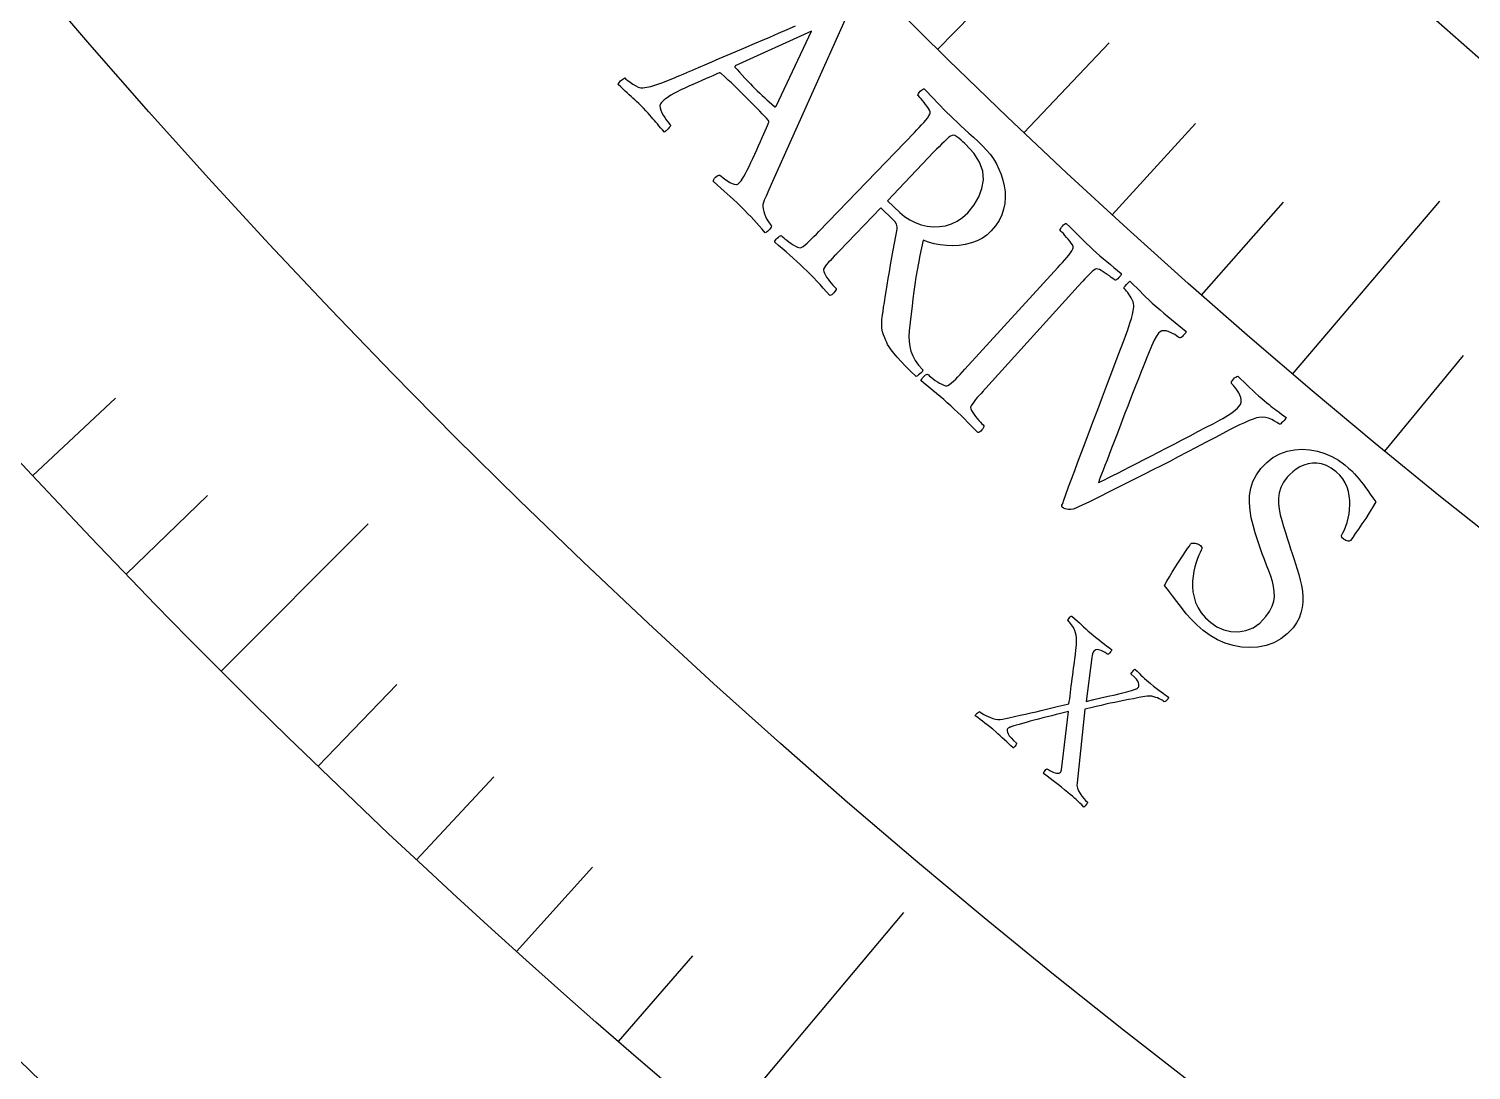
# Model space of a CAD drawing. Header units: millimetres. Extents: x -76 to 76, y -76 to 86.
# Drawn here: x -50.34 to -37.58, y -52.16 to -42.96 of the extents above; entities that cross this region are included whole.
import ezdxf

# ---------------------------------------------------------------- set-up
doc = ezdxf.new("R2010")
doc.units = ezdxf.units.MM
for name, color, linetype in [('CUT_OUTER', 1, 'Continuous'), ('ENGRAVE', 7, 'Continuous'), ('ENGRAVE_FINE', 8, 'Continuous'), ('TEXT', 5, 'Continuous')]:
    doc.layers.add(name, color=color, linetype=linetype)

msp = doc.modelspace()

# ---------------------------------------------------------------- linework, layer by layer
at = {"layer": 'CUT_OUTER'}
msp.add_arc((0.0001, -0.0001), 75.9999, 179.913117, 0.0001, dxfattribs=at)
at = {"layer": 'ENGRAVE'}
for points in [[(-39.1628, -46.0092), (-37.8623, -44.4814)], [(-48.6348, -48.6348), (-47.3343, -47.3343)], [(-44.2109, -52.6885), (-42.5988, -50.7673)]]:
    msp.add_lwpolyline(points, dxfattribs=at)
for radius in [74.48, 74.48, 72.485, 68.78, 68.78, 65.854, 60.42, 60.42, 57.228, 51.3, 51.3]:
    msp.add_circle((0, 0), radius, dxfattribs=at)
at = {"layer": 'ENGRAVE_FINE'}
for points in [[(-42.303, -43.1397), (-41.5367, -42.3583)], [(-41.5375, -43.8773), (-40.7851, -43.0825)], [(-40.7588, -44.6015), (-40.0206, -43.7936)], [(-39.9672, -45.3122), (-39.2433, -44.4915)], [(-38.346, -46.6922), (-37.6514, -45.8465)], [(-50.3025, -46.9078), (-49.5688, -46.2237)], [(-49.4762, -47.7786), (-48.7545, -47.0817)], [(-47.7786, -49.4762), (-47.0817, -48.7545)], [(-46.9078, -50.3025), (-46.2237, -49.5688)], [(-46.0228, -51.1135), (-45.3515, -50.368)], [(-45.1237, -51.9089), (-44.4656, -51.1518)]]:
    msp.add_lwpolyline(points, dxfattribs=at)
at = {"layer": 'TEXT'}
msp.add_lwpolyline([(-43.0938, -42.8233), (-43.7617, -44.3079), (-43.794, -44.3815), (-43.8179, -44.4368), (-43.8335, -44.4738), (-43.8407, -44.4923), (-43.8451, -44.5097), (-43.8462, -44.5288), (-43.8441, -44.5495), (-43.8387, -44.5719), (-43.8312, -44.5946), (-43.8224, -44.6161), (-43.8125, -44.6364), (-43.8015, -44.6556), (-43.7908, -44.6723), (-43.7819, -44.6855), (-43.7749, -44.695), (-43.7698, -44.7009), (-43.772, -44.7103), (-43.777, -44.7199), (-43.7847, -44.7296), (-43.7951, -44.7394), (-43.8058, -44.7482), (-43.8143, -44.7548), (-43.8206, -44.7592), (-43.8248, -44.7614), (-43.8525, -44.7303), (-43.8788, -44.7008), (-43.9036, -44.673), (-43.9269, -44.6469), (-43.9508, -44.6206), (-43.9775, -44.5924), (-44.0069, -44.5622), (-44.039, -44.5301), (-44.0733, -44.4966), (-44.1049, -44.4664), (-44.1339, -44.4396), (-44.1602, -44.4161), (-44.1868, -44.3929), (-44.2165, -44.3668), (-44.2493, -44.3378), (-44.2852, -44.306), (-44.2838, -44.2975), (-44.2798, -44.2886), (-44.273, -44.2794), (-44.2636, -44.2698), (-44.2531, -44.2612), (-44.2432, -44.2551), (-44.2339, -44.2515), (-44.2253, -44.2503), (-44.2142, -44.2605), (-44.1996, -44.2724), (-44.1815, -44.2859), (-44.1599, -44.3012), (-44.1377, -44.3154), (-44.1181, -44.3258), (-44.1009, -44.3325), (-44.0862, -44.3354), (-44.0776, -44.3342), (-44.0686, -44.3303), (-44.0591, -44.3238), (-44.049, -44.3148), (-44.039, -44.303), (-44.0275, -44.2863), (-44.0144, -44.2647), (-43.9998, -44.2382), (-43.9842, -44.2081), (-43.9681, -44.1757), (-43.9514, -44.1409), (-43.9343, -44.1039), (-43.917, -44.0658), (-43.9001, -44.0282), (-43.8836, -43.991), (-43.8675, -43.9541), (-43.8522, -43.9191), (-43.8384, -43.8873), (-43.8259, -43.8588), (-43.8149, -43.8335), (-43.8059, -43.8127), (-43.7994, -43.7979), (-43.7956, -43.789), (-43.7943, -43.786), (-43.7943, -43.7855), (-43.7943, -43.784), (-43.7943, -43.7814), (-43.7943, -43.7778), (-43.7945, -43.7739), (-43.7953, -43.7706), (-43.7966, -43.7678), (-43.7984, -43.7654), (-43.8138, -43.7482), (-43.8312, -43.7294), (-43.8507, -43.7091), (-43.8723, -43.6872), (-43.8945, -43.6649), (-43.9159, -43.6433), (-43.9365, -43.6226), (-43.9564, -43.6026), (-43.9615, -43.5974), (-43.9666, -43.5922), (-43.9717, -43.5871), (-43.9769, -43.5819), (-43.9819, -43.5769), (-43.9866, -43.5721), (-43.9911, -43.5676), (-43.9953, -43.5633), (-44.0249, -43.5335), (-44.0523, -43.5062), (-44.0775, -43.4813), (-44.1006, -43.4588), (-44.1243, -43.4362), (-44.1514, -43.4108), (-44.1819, -43.3827), (-44.2159, -43.3519), (-44.2173, -43.3509), (-44.2192, -43.35), (-44.2219, -43.3493), (-44.2252, -43.3487), (-44.2283, -43.3482), (-44.2306, -43.3479), (-44.2319, -43.3477), (-44.2324, -43.3476), (-44.2359, -43.3492), (-44.2466, -43.3539), (-44.2644, -43.3618), (-44.2893, -43.3728), (-44.3192, -43.386), (-44.3517, -43.4003), (-44.387, -43.4157), (-44.4251, -43.4322), (-44.4637, -43.4492), (-44.5008, -43.4659), (-44.5363, -43.4823), (-44.5703, -43.4985), (-44.6038, -43.5144), (-44.6334, -43.53), (-44.6594, -43.5451), (-44.6816, -43.56), (-44.7006, -43.5741), (-44.7173, -43.5871), (-44.7314, -43.599), (-44.7431, -43.6097), (-44.752, -43.6224), (-44.7558, -43.638), (-44.7544, -43.6565), (-44.7479, -43.678), (-44.738, -43.7004), (-44.7267, -43.722), (-44.714, -43.7427), (-44.6999, -43.7625), (-44.6863, -43.78), (-44.6755, -43.7937), (-44.6673, -43.8036), (-44.6618, -43.8097), (-44.6631, -43.8148), (-44.6668, -43.8218), (-44.673, -43.8307), (-44.6817, -43.8415), (-44.6913, -43.8522), (-44.7002, -43.8607), (-44.7084, -43.867), (-44.716, -43.8711), (-44.7339, -43.8508), (-44.7503, -43.832), (-44.7652, -43.8146), (-44.7788, -43.7987), (-44.7917, -43.7834), (-44.8045, -43.7682), (-44.8173, -43.753), (-44.8302, -43.7377), (-44.8442, -43.7215), (-44.8607, -43.7033), (-44.8796, -43.6831), (-44.901, -43.6609), (-44.9228, -43.6387), (-44.943, -43.6186), (-44.9617, -43.6007), (-44.9789, -43.5848), (-44.9953, -43.5699), (-45.0117, -43.5551), (-45.0281, -43.5402), (-45.0445, -43.5254), (-45.0619, -43.5095), (-45.0813, -43.4914), (-45.1028, -43.4712), (-45.1263, -43.4489), (-45.1249, -43.444), (-45.1207, -43.4374), (-45.1138, -43.4292), (-45.1041, -43.4194), (-45.0936, -43.4097), (-45.0839, -43.402), (-45.0752, -43.3962), (-45.0675, -43.3923), (-45.0561, -43.4029), (-45.0404, -43.4157), (-45.0203, -43.4306), (-44.9958, -43.4477), (-44.9703, -43.4632), (-44.947, -43.4736), (-44.9259, -43.4786), (-44.9072, -43.4785), (-44.8719, -43.4739), (-44.8367, -43.4669), (-44.8014, -43.4576), (-44.7661, -43.4459), (-44.7305, -43.4327), (-44.6944, -43.4187), (-44.6578, -43.4039), (-44.6207, -43.3883), (-44.6207, -43.3883), (-44.6163, -43.3865), (-44.603, -43.3809), (-44.581, -43.3715), (-44.5501, -43.3584), (-44.5117, -43.342), (-44.4671, -43.3229), (-44.4163, -43.301), (-44.3592, -43.2763), (-44.2973, -43.2495), (-44.2318, -43.2215), (-44.1627, -43.1921), (-44.09, -43.1614), (-44.0151, -43.1298), (-43.9394, -43.0974), (-43.8627, -43.0643), (-43.7852, -43.0306), (-43.7081, -42.9968), (-43.6325, -42.9637), (-43.5586, -42.9314)], dxfattribs=at)
for points in [[(-43.4147, -42.9804), (-44.0895, -43.2849), (-44.0897, -43.2852), (-44.0903, -43.2862), (-44.0913, -43.2878), (-44.0927, -43.29), (-44.0939, -43.2924), (-44.0945, -43.2944), (-44.0945, -43.296), (-44.0938, -43.2972), (-44.0745, -43.3188), (-44.0531, -43.3422), (-44.0297, -43.3674), (-44.0043, -43.3944), (-43.979, -43.4209), (-43.9563, -43.4445), (-43.9362, -43.4653), (-43.9186, -43.4833), (-43.8955, -43.5063), (-43.8733, -43.5279), (-43.852, -43.548), (-43.8316, -43.5667), (-43.8112, -43.5852), (-43.7899, -43.6046), (-43.7676, -43.6248), (-43.7445, -43.646), (-43.7423, -43.6475), (-43.7399, -43.648), (-43.7372, -43.6475), (-43.7342, -43.6459), (-43.7315, -43.6441), (-43.7296, -43.6428), (-43.7284, -43.6421), (-43.728, -43.6418)], [(-41.9006, -43.9956), (-41.8676, -44.0298), (-41.8368, -44.0673), (-41.8082, -44.1082), (-41.7818, -44.1526), (-41.7585, -44.1992), (-41.7391, -44.2472), (-41.7235, -44.2964), (-41.7118, -44.347), (-41.7048, -44.3982), (-41.7035, -44.4494), (-41.7076, -44.5006), (-41.7174, -44.5518), (-41.7336, -44.6021), (-41.7572, -44.6509), (-41.788, -44.6981), (-41.8262, -44.7437), (-41.8633, -44.7783), (-41.9052, -44.8076), (-41.9516, -44.8316), (-42.0027, -44.8501), (-42.0567, -44.8636), (-42.1115, -44.8721), (-42.1673, -44.8758), (-42.2239, -44.8746), (-42.2797, -44.8687), (-42.3326, -44.8584), (-42.3826, -44.8437), (-42.4298, -44.8247), (-42.4449, -44.895), (-42.4587, -44.963), (-42.4712, -45.0286), (-42.4825, -45.092), (-42.4927, -45.1543), (-42.5022, -45.2171), (-42.511, -45.2803), (-42.5191, -45.3438), (-42.5269, -45.4093), (-42.535, -45.4783), (-42.5432, -45.5509), (-42.5516, -45.627), (-42.5547, -45.6764), (-42.5533, -45.723), (-42.5476, -45.7668), (-42.5373, -45.8077), (-42.5214, -45.8476), (-42.4985, -45.8884), (-42.4687, -45.9302), (-42.4319, -45.9728), (-42.4332, -45.9813), (-42.4379, -45.9901), (-42.4459, -45.9993), (-42.4573, -46.0089), (-42.4691, -46.0177), (-42.4784, -46.0242), (-42.4852, -46.0286), (-42.4895, -46.0308), (-42.5398, -45.9835), (-42.5847, -45.9393), (-42.6243, -45.8982), (-42.6585, -45.8603), (-42.6875, -45.826), (-42.7113, -45.7956), (-42.7301, -45.7693), (-42.7438, -45.7469), (-42.7511, -45.731), (-42.7594, -45.7118), (-42.7687, -45.6895), (-42.779, -45.664), (-42.788, -45.6352), (-42.7934, -45.603), (-42.7951, -45.5675), (-42.7931, -45.5287), (-42.791, -45.511), (-42.7878, -45.4867), (-42.7835, -45.4559), (-42.7782, -45.4186), (-42.7718, -45.3761), (-42.7644, -45.3293), (-42.7562, -45.2785), (-42.7469, -45.2235), (-42.7371, -45.1654), (-42.7268, -45.1055), (-42.7161, -45.0436), (-42.7051, -44.9798), (-42.6937, -44.9155), (-42.6822, -44.8521), (-42.6704, -44.7897), (-42.6584, -44.7282), (-42.6581, -44.7073), (-42.6645, -44.6861), (-42.6775, -44.6646), (-42.6972, -44.6427), (-42.8041, -44.5403), (-43.172, -44.9231), (-43.175, -44.9263), (-43.1781, -44.9294), (-43.1811, -44.9326), (-43.1841, -44.9357), (-43.1872, -44.9389), (-43.1902, -44.9421), (-43.1932, -44.9452), (-43.1963, -44.9484), (-43.215, -44.9679), (-43.2326, -44.9867), (-43.2493, -45.0047), (-43.265, -45.022), (-43.2791, -45.0384), (-43.2911, -45.054), (-43.3011, -45.0687), (-43.3091, -45.0827), (-43.3103, -45.0914), (-43.3081, -45.1029), (-43.3024, -45.1172), (-43.2934, -45.1342), (-43.282, -45.1526), (-43.2694, -45.1708), (-43.2557, -45.1889), (-43.2408, -45.2068), (-43.2264, -45.2231), (-43.2144, -45.2366), (-43.2046, -45.2471), (-43.1971, -45.2546), (-43.199, -45.2624), (-43.2031, -45.2711), (-43.2094, -45.2807), (-43.2178, -45.2913), (-43.2272, -45.301), (-43.2363, -45.3079), (-43.245, -45.3122), (-43.2535, -45.3137), (-43.2831, -45.2815), (-43.3122, -45.25), (-43.3407, -45.2193), (-43.3687, -45.1893), (-43.3967, -45.1597), (-43.4255, -45.1301), (-43.4551, -45.1005), (-43.4854, -45.0709), (-43.5154, -45.0423), (-43.546, -45.0139), (-43.5772, -44.9856), (-43.609, -44.9574), (-43.6414, -44.9292), (-43.6741, -44.9008), (-43.7072, -44.8723), (-43.7406, -44.8436), (-43.7394, -44.8352), (-43.7355, -44.8263), (-43.7288, -44.8169), (-43.7195, -44.8072), (-43.7092, -44.7984), (-43.6998, -44.7918), (-43.6912, -44.7874), (-43.6836, -44.7852), (-43.6758, -44.7924), (-43.6649, -44.8018), (-43.6511, -44.8134), (-43.6342, -44.8272), (-43.6157, -44.8415), (-43.597, -44.8547), (-43.578, -44.867), (-43.5588, -44.8781), (-43.5411, -44.8869), (-43.5267, -44.892), (-43.5156, -44.8934), (-43.5078, -44.891), (-43.491, -44.8811), (-43.4733, -44.8686), (-43.4547, -44.8533), (-43.4354, -44.8352), (-43.4152, -44.8154), (-43.3945, -44.7946), (-43.3731, -44.7729), (-43.3511, -44.7503), (-42.5067, -43.8746), (-42.4847, -43.8518), (-42.4635, -43.8295), (-42.4431, -43.8078), (-42.4235, -43.7866), (-42.4056, -43.7662), (-42.3905, -43.7469), (-42.3782, -43.7287), (-42.3688, -43.7116), (-42.3658, -43.7031), (-42.3671, -43.6919), (-42.3726, -43.6782), (-42.3823, -43.6619), (-42.3944, -43.6444), (-42.4072, -43.6271), (-42.4206, -43.6098), (-42.4346, -43.5927), (-42.4479, -43.5771), (-42.4592, -43.5642), (-42.4684, -43.5541), (-42.4756, -43.5467), (-42.4735, -43.5391), (-42.4692, -43.5305), (-42.4628, -43.521), (-42.4542, -43.5105), (-42.4447, -43.5009), (-42.4356, -43.494), (-42.4269, -43.4898), (-42.4186, -43.4882), (-42.3892, -43.5191), (-42.3603, -43.5496), (-42.3319, -43.5799), (-42.3039, -43.6099), (-42.2761, -43.6395), (-42.248, -43.6686), (-42.2197, -43.6972), (-42.1911, -43.7252), (-42.1606, -43.7544), (-42.1286, -43.7844), (-42.0953, -43.8152), (-42.0605, -43.8468), (-42.0238, -43.8801), (-41.985, -43.9161), (-41.9439, -43.9545), (-41.9006, -43.9956)], [(-42.0351, -44.5835), (-41.9784, -44.5144), (-41.9365, -44.4429), (-41.9093, -44.369), (-41.8968, -44.2928), (-41.9027, -44.2151), (-41.9309, -44.1369), (-41.9813, -44.058), (-42.0539, -43.9783), (-42.0645, -43.9684), (-42.0779, -43.9564), (-42.0939, -43.9423), (-42.1127, -43.9261), (-42.1316, -43.9115), (-42.1479, -43.9024), (-42.1618, -43.8986), (-42.1732, -43.9003), (-42.1876, -43.9079), (-42.2042, -43.9196), (-42.223, -43.9355), (-42.2442, -43.9556), (-42.2664, -43.9778), (-42.2886, -44.0003), (-42.3109, -44.0231), (-42.3331, -44.0461), (-42.7435, -44.4772), (-42.6347, -44.5815), (-42.5931, -44.6168), (-42.548, -44.6465), (-42.4994, -44.6708), (-42.4474, -44.6894), (-42.3935, -44.7019), (-42.3393, -44.7075), (-42.285, -44.7062), (-42.2304, -44.698), (-42.1772, -44.6822), (-42.1269, -44.6578), (-42.0796, -44.6249), (-42.0351, -44.5835)], [(-40.927, -44.9106), (-40.8964, -44.938), (-40.8658, -44.9648), (-40.8353, -44.9907), (-40.8047, -45.0158), (-40.7739, -45.0409), (-40.7425, -45.0667), (-40.7106, -45.0932), (-40.6781, -45.1205), (-40.6791, -45.1289), (-40.6827, -45.1379), (-40.689, -45.1474), (-40.698, -45.1575), (-40.7079, -45.1667), (-40.717, -45.1738), (-40.7253, -45.1786), (-40.7328, -45.1811), (-40.7406, -45.1744), (-40.7515, -45.1657), (-40.7654, -45.155), (-40.7824, -45.1423), (-40.8007, -45.129), (-40.8189, -45.1166), (-40.8369, -45.1051), (-40.8548, -45.0945), (-40.8713, -45.0861), (-40.8854, -45.0814), (-40.8971, -45.0805), (-40.9063, -45.0832), (-40.9197, -45.0922), (-40.9339, -45.1035), (-40.9489, -45.1169), (-40.9647, -45.1326), (-40.9812, -45.1499), (-40.9983, -45.1681), (-41.0161, -45.1872), (-41.0344, -45.2073), (-41.0373, -45.2105), (-41.0403, -45.2137), (-41.0432, -45.217), (-41.0462, -45.2202), (-41.0491, -45.2235), (-41.052, -45.2267), (-41.055, -45.2299), (-41.0579, -45.2332), (-41.8756, -46.134), (-41.8785, -46.1372), (-41.8815, -46.1405), (-41.8844, -46.1437), (-41.8873, -46.147), (-41.8903, -46.1502), (-41.8932, -46.1534), (-41.8962, -46.1567), (-41.8991, -46.1599), (-41.9172, -46.18), (-41.9344, -46.1993), (-41.9505, -46.2178), (-41.9657, -46.2354), (-41.9793, -46.2522), (-41.9909, -46.2682), (-42.0005, -46.2832), (-42.0081, -46.2974), (-42.009, -46.3061), (-42.0065, -46.3176), (-42.0004, -46.3317), (-41.9909, -46.3484), (-41.979, -46.3665), (-41.9659, -46.3843), (-41.9517, -46.402), (-41.9363, -46.4195), (-41.9215, -46.4354), (-41.909, -46.4485), (-41.8989, -46.4587), (-41.8912, -46.4661), (-41.8929, -46.4739), (-41.8967, -46.4827), (-41.9027, -46.4925), (-41.9109, -46.5033), (-41.92, -46.5133), (-41.9289, -46.5205), (-41.9375, -46.525), (-41.9459, -46.5267), (-41.9764, -46.4954), (-42.0064, -46.4647), (-42.0358, -46.4348), (-42.0646, -46.4057), (-42.0935, -46.3769), (-42.1231, -46.3481), (-42.1535, -46.3194), (-42.1847, -46.2906), (-42.2154, -46.2629), (-42.2468, -46.2354), (-42.2788, -46.208), (-42.3114, -46.1807), (-42.3446, -46.1534), (-42.3781, -46.126), (-42.412, -46.0984), (-42.4462, -46.0707), (-42.4452, -46.0622), (-42.4416, -46.0532), (-42.4352, -46.0437), (-42.4261, -46.0337), (-42.4161, -46.0246), (-42.4069, -46.0177), (-42.3985, -46.0131), (-42.3909, -46.0107), (-42.3828, -46.0177), (-42.3717, -46.0268), (-42.3576, -46.038), (-42.3403, -46.0512), (-42.3214, -46.065), (-42.3023, -46.0777), (-42.283, -46.0894), (-42.2634, -46.1), (-42.2455, -46.1083), (-42.231, -46.113), (-42.2198, -46.114), (-42.2121, -46.1114), (-42.1956, -46.1011), (-42.1783, -46.088), (-42.1602, -46.0722), (-42.1413, -46.0536), (-42.1218, -46.0332), (-42.1016, -46.0119), (-42.0809, -45.9896), (-42.0595, -45.9664), (-41.2382, -45.0688), (-41.217, -45.0454), (-41.1964, -45.0226), (-41.1766, -45.0003), (-41.1576, -44.9786), (-41.1403, -44.9577), (-41.1258, -44.938), (-41.114, -44.9194), (-41.105, -44.9021), (-41.1023, -44.8934), (-41.1039, -44.8823), (-41.1098, -44.8688), (-41.12, -44.8528), (-41.1327, -44.8355), (-41.1461, -44.8184), (-41.1603, -44.8012), (-41.1753, -44.7841), (-41.1895, -44.7684), (-41.2015, -44.7556), (-41.2112, -44.7455), (-41.2186, -44.7383), (-41.2168, -44.7306), (-41.2127, -44.7219), (-41.2066, -44.7122), (-41.1983, -44.7015), (-41.1891, -44.6916), (-41.1802, -44.6845), (-41.1716, -44.68), (-41.1633, -44.6782), (-41.133, -44.7083), (-41.103, -44.7382), (-41.0734, -44.7679), (-41.0442, -44.7976), (-41.0151, -44.8268), (-40.9859, -44.8554), (-40.9565, -44.8833), (-40.927, -44.9106)], [(-40.3689, -45.4129), (-40.3349, -45.4428), (-40.301, -45.4717), (-40.2672, -45.4998), (-40.2336, -45.527), (-40.2002, -45.5536), (-40.1672, -45.5802), (-40.1346, -45.6066), (-40.1024, -45.6329), (-40.1053, -45.6399), (-40.1108, -45.6483), (-40.1187, -45.6583), (-40.129, -45.6697), (-40.1397, -45.6801), (-40.1485, -45.687), (-40.1555, -45.6905), (-40.1606, -45.6905), (-40.1666, -45.6858), (-40.176, -45.6793), (-40.1889, -45.6711), (-40.2051, -45.661), (-40.2234, -45.6508), (-40.2422, -45.642), (-40.2616, -45.6346), (-40.2815, -45.6287), (-40.3009, -45.6261), (-40.3186, -45.6285), (-40.3346, -45.6362), (-40.349, -45.6489), (-40.3661, -45.6732), (-40.3866, -45.711), (-40.4105, -45.7624), (-40.4377, -45.8274), (-40.4514, -45.8617), (-40.467, -45.9013), (-40.4846, -45.9461), (-40.5042, -45.9963), (-40.5254, -46.0504), (-40.5476, -46.1072), (-40.5709, -46.1667), (-40.5954, -46.2289), (-40.6203, -46.2924), (-40.645, -46.3561), (-40.6695, -46.42), (-40.6938, -46.484), (-40.7177, -46.5467), (-40.7406, -46.6069), (-40.7626, -46.6644), (-40.7837, -46.7193), (-40.8034, -46.7705), (-40.8213, -46.8167), (-40.8372, -46.8581), (-40.8513, -46.8945), (-40.8629, -46.9247), (-40.8714, -46.9471), (-40.8769, -46.9618), (-40.8792, -46.9689), (-40.8692, -46.9644), (-40.8514, -46.9558), (-40.8257, -46.9433), (-40.7921, -46.9267), (-40.7522, -46.9067), (-40.7072, -46.884), (-40.6573, -46.8586), (-40.6025, -46.8306), (-40.5437, -46.8003), (-40.4819, -46.7686), (-40.4172, -46.7352), (-40.3495, -46.7003), (-40.2801, -46.6645), (-40.2103, -46.6283), (-40.14, -46.5917), (-40.0693, -46.5548), (-39.9994, -46.5182), (-39.9317, -46.4827), (-39.8661, -46.4481), (-39.8027, -46.4146), (-39.7789, -46.4018), (-39.7553, -46.388), (-39.7317, -46.3731), (-39.7082, -46.3573), (-39.6861, -46.3411), (-39.6668, -46.3255), (-39.6503, -46.3103), (-39.6366, -46.2957), (-39.6242, -46.2775), (-39.6173, -46.2584), (-39.6161, -46.2383), (-39.6204, -46.2174), (-39.6283, -46.1964), (-39.6379, -46.1764), (-39.6493, -46.1572), (-39.6624, -46.139), (-39.6754, -46.1228), (-39.6865, -46.1096), (-39.6958, -46.0994), (-39.7033, -46.0923), (-39.704, -46.0855), (-39.7014, -46.077), (-39.6955, -46.0669), (-39.6862, -46.055), (-39.6756, -46.0438), (-39.6657, -46.0356), (-39.6565, -46.0304), (-39.648, -46.0282), (-39.6203, -46.0542), (-39.5934, -46.0795), (-39.5674, -46.1044), (-39.5424, -46.1286), (-39.5172, -46.1527), (-39.4908, -46.177), (-39.4633, -46.2017), (-39.4346, -46.2266), (-39.4108, -46.2467), (-39.3895, -46.2645), (-39.3707, -46.2799), (-39.3543, -46.293), (-39.3391, -46.3048), (-39.324, -46.3163), (-39.3089, -46.3276), (-39.2938, -46.3386), (-39.2779, -46.3502), (-39.2603, -46.3632), (-39.2411, -46.3775), (-39.2203, -46.3932), (-39.2232, -46.4003), (-39.2289, -46.4089), (-39.2372, -46.419), (-39.2483, -46.4307), (-39.2594, -46.4413), (-39.2679, -46.4484), (-39.2739, -46.4519), (-39.2774, -46.4519), (-39.2867, -46.4453), (-39.3013, -46.4364), (-39.3214, -46.4254), (-39.3468, -46.4122), (-39.375, -46.4003), (-39.4032, -46.3931), (-39.4315, -46.3906), (-39.4598, -46.3928), (-39.4822, -46.3978), (-39.511, -46.4072), (-39.5462, -46.421), (-39.5877, -46.4392), (-39.6316, -46.4596), (-39.674, -46.4801), (-39.7148, -46.5007), (-39.7542, -46.5214), (-39.8453, -46.5695), (-39.9326, -46.6154), (-40.0162, -46.6593), (-40.096, -46.7011), (-40.1733, -46.7414), (-40.2494, -46.7808), (-40.3244, -46.8192), (-40.3982, -46.8568), (-40.4721, -46.8941), (-40.5474, -46.9322), (-40.6242, -46.971), (-40.7023, -47.0104), (-40.7835, -47.0511), (-40.8692, -47.0935), (-40.9596, -47.1377), (-41.0545, -47.1837), (-41.0804, -47.1951), (-41.1037, -47.2028), (-41.1247, -47.2068), (-41.1431, -47.2071), (-41.1596, -47.2046), (-41.1746, -47.2001), (-41.188, -47.1935), (-41.1998, -47.1848), (-41.2022, -47.1811), (-41.2028, -47.1759), (-41.2015, -47.1691), (-41.1984, -47.1608), (-41.1948, -47.1522), (-41.1921, -47.1446), (-41.1901, -47.1379), (-41.189, -47.1322), (-41.1427, -47.0069), (-41.0978, -46.8859), (-41.0542, -46.7693), (-41.0121, -46.6569), (-40.9704, -46.5463), (-40.9282, -46.4349), (-40.8856, -46.3226), (-40.8425, -46.2094), (-40.7982, -46.0928), (-40.7519, -45.9702), (-40.7036, -45.8414), (-40.6532, -45.7067), (-40.6375, -45.6654), (-40.6232, -45.626), (-40.6101, -45.5883), (-40.5984, -45.5523), (-40.5881, -45.5175), (-40.5795, -45.4832), (-40.5724, -45.4494), (-40.567, -45.4161), (-40.566, -45.4021), (-40.5679, -45.387), (-40.5726, -45.3708), (-40.5802, -45.3535), (-40.5894, -45.3361), (-40.5993, -45.3197), (-40.6098, -45.3042), (-40.6208, -45.2896), (-40.6316, -45.2766), (-40.641, -45.2656), (-40.6493, -45.2567), (-40.6563, -45.25), (-40.6556, -45.2473), (-40.6513, -45.2412), (-40.6435, -45.2317), (-40.6321, -45.2188), (-40.6203, -45.2059), (-40.6113, -45.1967), (-40.6051, -45.1912), (-40.6017, -45.1892), (-40.5681, -45.2214), (-40.5377, -45.251), (-40.5105, -45.2779), (-40.4864, -45.3023), (-40.4622, -45.3265), (-40.4346, -45.353), (-40.4035, -45.3818), (-40.3689, -45.4129)], [(-38.7004, -46.8126), (-38.6682, -46.8401), (-38.6396, -46.8661), (-38.6147, -46.8908), (-38.5935, -46.914), (-38.5743, -46.937), (-38.5554, -46.9609), (-38.5368, -46.9857), (-38.5184, -47.0115), (-38.499, -47.0392), (-38.4771, -47.0698), (-38.4528, -47.1034), (-38.426, -47.1398), (-38.455, -47.1883), (-38.4852, -47.2369), (-38.5167, -47.2857), (-38.5495, -47.3346), (-38.5809, -47.3804), (-38.6083, -47.4198), (-38.6316, -47.4529), (-38.6509, -47.4796), (-38.6554, -47.4848), (-38.6618, -47.4872), (-38.6701, -47.4869), (-38.6804, -47.4838), (-38.6909, -47.4794), (-38.7, -47.4749), (-38.7077, -47.4704), (-38.714, -47.4659), (-38.7209, -47.4593), (-38.7261, -47.4522), (-38.7295, -47.4447), (-38.7311, -47.4368), (-38.7172, -47.4129), (-38.7041, -47.3855), (-38.6918, -47.3545), (-38.6803, -47.3201), (-38.6706, -47.2833), (-38.6633, -47.2454), (-38.6586, -47.2064), (-38.6564, -47.1663), (-38.6572, -47.1258), (-38.6618, -47.0859), (-38.6699, -47.0465), (-38.6817, -47.0077), (-38.6979, -46.9704), (-38.7192, -46.9357), (-38.7456, -46.9036), (-38.7772, -46.8741), (-38.8209, -46.8419), (-38.8638, -46.8184), (-38.906, -46.8035), (-38.9475, -46.7972), (-38.9878, -46.7978), (-39.0264, -46.8036), (-39.0633, -46.8146), (-39.0985, -46.8308), (-39.1314, -46.8506), (-39.1613, -46.8724), (-39.1883, -46.8963), (-39.2122, -46.9221), (-39.2443, -46.9663), (-39.2678, -47.0116), (-39.2825, -47.058), (-39.2885, -47.1055), (-39.2878, -47.154), (-39.2827, -47.2033), (-39.2731, -47.2535), (-39.259, -47.3046), (-39.2426, -47.3563), (-39.2263, -47.4084), (-39.21, -47.4609), (-39.1938, -47.5138), (-39.1805, -47.5538), (-39.1666, -47.5958), (-39.1519, -47.6397), (-39.1364, -47.6857), (-39.1213, -47.733), (-39.1076, -47.7809), (-39.0954, -47.8296), (-39.0846, -47.8789), (-39.0766, -47.9283), (-39.073, -47.9773), (-39.0736, -48.0258), (-39.0785, -48.0739), (-39.0887, -48.1209), (-39.1055, -48.1661), (-39.1288, -48.2096), (-39.1586, -48.2512), (-39.2101, -48.3061), (-39.2671, -48.3506), (-39.3296, -48.3847), (-39.3976, -48.4085), (-39.4689, -48.4224), (-39.5408, -48.4273), (-39.6134, -48.423), (-39.6868, -48.4096), (-39.7587, -48.3878), (-39.8269, -48.3582), (-39.8914, -48.321), (-39.9523, -48.276), (-40.006, -48.2288), (-40.0562, -48.1794), (-40.1027, -48.1276), (-40.1456, -48.0735), (-40.1858, -48.0199), (-40.2242, -47.9697), (-40.2608, -47.9228), (-40.2956, -47.8792), (-40.2744, -47.8408), (-40.2519, -47.8016), (-40.228, -47.7617), (-40.2027, -47.721), (-40.1774, -47.6813), (-40.1534, -47.6443), (-40.1307, -47.61), (-40.1093, -47.5784), (-40.0905, -47.5511), (-40.0754, -47.5297), (-40.0641, -47.5142), (-40.0566, -47.5046), (-40.0463, -47.5041), (-40.0359, -47.5044), (-40.0255, -47.5054), (-40.015, -47.5072), (-40.0048, -47.51), (-39.9952, -47.5138), (-39.9864, -47.5188), (-39.9782, -47.5248), (-39.9702, -47.5337), (-39.9663, -47.5434), (-39.9664, -47.5541), (-39.9706, -47.5655), (-39.9807, -47.5862), (-39.9914, -47.6114), (-40.0028, -47.641), (-40.0148, -47.675), (-40.0261, -47.7126), (-40.0351, -47.7527), (-40.042, -47.7954), (-40.0467, -47.8406), (-40.0476, -47.8872), (-40.0435, -47.934), (-40.0343, -47.9811), (-40.0199, -48.0283), (-39.9988, -48.0749), (-39.9696, -48.12), (-39.9321, -48.1636), (-39.8863, -48.2056), (-39.8311, -48.2437), (-39.772, -48.2702), (-39.7089, -48.2849), (-39.642, -48.2879), (-39.5752, -48.2772), (-39.5124, -48.2512), (-39.4537, -48.2099), (-39.399, -48.1532), (-39.3659, -48.1073), (-39.3421, -48.0622), (-39.3276, -48.0179), (-39.3225, -47.9745), (-39.3243, -47.931), (-39.3306, -47.8867), (-39.3413, -47.8416), (-39.3564, -47.7956), (-39.3742, -47.7484), (-39.3927, -47.6995), (-39.4119, -47.6491), (-39.4319, -47.5971), (-39.4526, -47.5372), (-39.4728, -47.4754), (-39.4926, -47.4118), (-39.512, -47.3464), (-39.5283, -47.2802), (-39.5388, -47.2142), (-39.5435, -47.1485), (-39.5425, -47.0831), (-39.5333, -47.0191), (-39.5136, -46.9578), (-39.4833, -46.8992), (-39.4425, -46.8432), (-39.3914, -46.7902), (-39.336, -46.7474), (-39.2762, -46.7146), (-39.2121, -46.6919), (-39.1457, -46.6786), (-39.0788, -46.6738), (-39.0115, -46.6777), (-38.9439, -46.6901), (-38.8777, -46.7103), (-38.8151, -46.7374), (-38.7561, -46.7715), (-38.7004, -46.8126)], [(-40.9441, -48.3027), (-40.9189, -48.3238), (-40.8946, -48.3437), (-40.8711, -48.3624), (-40.8484, -48.38), (-40.8263, -48.3969), (-40.8044, -48.4137), (-40.7828, -48.4305), (-40.7614, -48.4472), (-40.7632, -48.4518), (-40.7665, -48.4576), (-40.7715, -48.4646), (-40.778, -48.4727), (-40.7847, -48.4799), (-40.7903, -48.4845), (-40.7949, -48.4862), (-40.7983, -48.4852), (-40.8041, -48.4807), (-40.8115, -48.4756), (-40.8206, -48.4699), (-40.8312, -48.4636), (-40.8429, -48.4575), (-40.8547, -48.4524), (-40.8669, -48.4484), (-40.8792, -48.4453), (-40.8912, -48.4443), (-40.902, -48.4462), (-40.9116, -48.4512), (-40.9201, -48.459), (-40.9263, -48.4685), (-40.9313, -48.481), (-40.9354, -48.4966), (-40.9383, -48.5153), (-40.9878, -48.9029), (-40.9213, -48.887), (-40.8566, -48.8717), (-40.7937, -48.8571), (-40.7327, -48.843), (-40.6762, -48.8297), (-40.6272, -48.8172), (-40.5857, -48.8056), (-40.5516, -48.7949), (-40.5466, -48.7928), (-40.5421, -48.7904), (-40.5381, -48.7877), (-40.5345, -48.7845), (-40.5314, -48.7815), (-40.5291, -48.7792), (-40.5275, -48.7775), (-40.5265, -48.7764), (-40.5232, -48.7702), (-40.5218, -48.7619), (-40.5222, -48.7515), (-40.5244, -48.7389), (-40.5309, -48.7238), (-40.5439, -48.7061), (-40.5634, -48.6857), (-40.5895, -48.6626), (-40.59, -48.6593), (-40.5885, -48.6545), (-40.5849, -48.6482), (-40.5794, -48.6403), (-40.573, -48.6324), (-40.5672, -48.6261), (-40.562, -48.6214), (-40.5573, -48.6182), (-40.5383, -48.6364), (-40.5204, -48.6535), (-40.5035, -48.6696), (-40.4878, -48.6846), (-40.4721, -48.6993), (-40.4553, -48.7144), (-40.4375, -48.7298), (-40.4187, -48.7457), (-40.3924, -48.7672), (-40.3679, -48.7866), (-40.3452, -48.8037), (-40.3244, -48.8188), (-40.3055, -48.8322), (-40.2882, -48.8444), (-40.2728, -48.8555), (-40.2591, -48.8654), (-40.2606, -48.8699), (-40.2633, -48.8753), (-40.2672, -48.8816), (-40.2723, -48.8887), (-40.278, -48.8955), (-40.284, -48.9004), (-40.2903, -48.9037), (-40.2967, -48.9053), (-40.3008, -48.9023), (-40.3074, -48.898), (-40.3164, -48.8925), (-40.3278, -48.8858), (-40.3412, -48.8787), (-40.356, -48.8723), (-40.3722, -48.8666), (-40.3899, -48.8614), (-40.4086, -48.8577), (-40.428, -48.8559), (-40.448, -48.8563), (-40.4687, -48.8587), (-40.5207, -48.869), (-40.5691, -48.8784), (-40.614, -48.8871), (-40.6555, -48.895), (-40.6951, -48.9027), (-40.7346, -48.9108), (-40.7741, -48.9193), (-40.8134, -48.9281), (-40.8544, -48.9377), (-40.8991, -48.9482), (-40.9474, -48.9596), (-40.9993, -48.9721), (-41.0687, -49.6216), (-41.0688, -49.6454), (-41.0644, -49.6693), (-41.0555, -49.6932), (-41.042, -49.7172), (-41.0259, -49.7401), (-41.0095, -49.7605), (-40.9926, -49.7786), (-40.9752, -49.7943), (-40.9762, -49.7994), (-40.979, -49.8052), (-40.9834, -49.8118), (-40.9895, -49.8191), (-40.9959, -49.826), (-41.0009, -49.8311), (-41.0048, -49.8346), (-41.0073, -49.8363), (-41.0267, -49.818), (-41.0446, -49.801), (-41.0612, -49.7852), (-41.0764, -49.7708), (-41.0918, -49.7565), (-41.109, -49.7411), (-41.1282, -49.7246), (-41.1492, -49.707), (-41.1783, -49.6831), (-41.2057, -49.661), (-41.2314, -49.6408), (-41.2554, -49.6225), (-41.2796, -49.6043), (-41.3057, -49.5846), (-41.3338, -49.5634), (-41.3639, -49.5407), (-41.3634, -49.535), (-41.361, -49.5284), (-41.3567, -49.5209), (-41.3504, -49.5127), (-41.3437, -49.5054), (-41.338, -49.5008), (-41.3335, -49.4991), (-41.33, -49.5001), (-41.3248, -49.5041), (-41.3177, -49.5086), (-41.3087, -49.5137), (-41.298, -49.5195), (-41.2862, -49.5251), (-41.2742, -49.5298), (-41.2619, -49.5337), (-41.2494, -49.5367), (-41.2376, -49.5381), (-41.2277, -49.5372), (-41.2195, -49.5341), (-41.2132, -49.5287), (-41.212, -49.527), (-41.2109, -49.5248), (-41.2098, -49.5221), (-41.2087, -49.5189), (-41.2079, -49.5156), (-41.2073, -49.5124), (-41.2071, -49.5095), (-41.2072, -49.5067), (-41.1445, -48.9931), (-41.1788, -49.0011), (-41.2147, -49.0097), (-41.2522, -49.0189), (-41.2914, -49.0287), (-41.3311, -49.0389), (-41.3703, -49.0489), (-41.4091, -49.0589), (-41.4474, -49.0688), (-41.4842, -49.0785), (-41.5185, -49.0878), (-41.5503, -49.0967), (-41.5797, -49.1052), (-41.6056, -49.113), (-41.6271, -49.1195), (-41.6442, -49.1248), (-41.6569, -49.1289), (-41.659, -49.1299), (-41.6617, -49.131), (-41.6649, -49.1323), (-41.6685, -49.1339), (-41.6723, -49.1358), (-41.6759, -49.1382), (-41.6792, -49.141), (-41.6824, -49.1444), (-41.6862, -49.152), (-41.6868, -49.162), (-41.684, -49.1743), (-41.678, -49.189), (-41.6675, -49.206), (-41.6515, -49.2253), (-41.6301, -49.2469), (-41.6031, -49.2708), (-41.6041, -49.276), (-41.6067, -49.282), (-41.6107, -49.289), (-41.6163, -49.2968), (-41.6222, -49.304), (-41.6271, -49.3092), (-41.6312, -49.3125), (-41.6343, -49.3137), (-41.6528, -49.2957), (-41.6715, -49.2776), (-41.6905, -49.2594), (-41.7098, -49.2412), (-41.7291, -49.2232), (-41.7486, -49.2055), (-41.768, -49.1883), (-41.7875, -49.1715), (-41.8141, -49.1491), (-41.8389, -49.1287), (-41.862, -49.1102), (-41.8833, -49.0937), (-41.9039, -49.078), (-41.925, -49.0621), (-41.9465, -49.046), (-41.9684, -49.0297), (-41.966, -49.0246), (-41.9622, -49.0191), (-41.9569, -49.0132), (-41.9501, -49.0068), (-41.9433, -49.0009), (-41.9378, -48.9965), (-41.9338, -48.9935), (-41.9311, -48.992), (-41.9265, -48.9954), (-41.9184, -49.0007), (-41.9067, -49.008), (-41.8915, -49.0172), (-41.8739, -49.027), (-41.8548, -49.0361), (-41.8342, -49.0447), (-41.8122, -49.0527), (-41.7898, -49.0588), (-41.7681, -49.062), (-41.7472, -49.0622), (-41.7271, -49.0594), (-41.6723, -49.0478), (-41.62, -49.0364), (-41.5702, -49.0254), (-41.5229, -49.0148), (-41.4769, -49.0042), (-41.4309, -48.9934), (-41.385, -48.9824), (-41.3391, -48.9713), (-41.2922, -48.9598), (-41.2433, -48.948), (-41.1925, -48.9358), (-41.1398, -48.9232), (-41.1367, -48.9023), (-41.1335, -48.8788), (-41.1301, -48.8529), (-41.1266, -48.8244), (-41.123, -48.7944), (-41.1191, -48.7638), (-41.115, -48.7326), (-41.1107, -48.7008), (-41.1064, -48.6692), (-41.1024, -48.6386), (-41.0986, -48.6091), (-41.095, -48.5806), (-41.0917, -48.5539), (-41.0887, -48.5297), (-41.086, -48.508), (-41.0835, -48.4889), (-41.0816, -48.4733), (-41.0801, -48.4621), (-41.0793, -48.4554), (-41.079, -48.4532), (-41.0752, -48.4259), (-41.0729, -48.4008), (-41.0719, -48.378), (-41.0723, -48.3573), (-41.0742, -48.3376), (-41.0775, -48.3176), (-41.0822, -48.2974), (-41.0883, -48.2768), (-41.0933, -48.2633), (-41.0996, -48.2502), (-41.1072, -48.2372), (-41.1161, -48.2246), (-41.1253, -48.213), (-41.1337, -48.2032), (-41.1412, -48.1951), (-41.148, -48.1887), (-41.1496, -48.1855), (-41.1486, -48.1808), (-41.145, -48.1745), (-41.139, -48.1667), (-41.1319, -48.1591), (-41.1253, -48.1535), (-41.1192, -48.15), (-41.1137, -48.1485), (-41.0898, -48.1703), (-41.0678, -48.1905), (-41.0477, -48.2092), (-41.0296, -48.2264), (-41.0114, -48.2435), (-40.991, -48.262), (-40.9686, -48.2817), (-40.9441, -48.3027)]]:
    msp.add_lwpolyline(points, close=True, dxfattribs=at)

doc.saveas('drawing.dxf')
